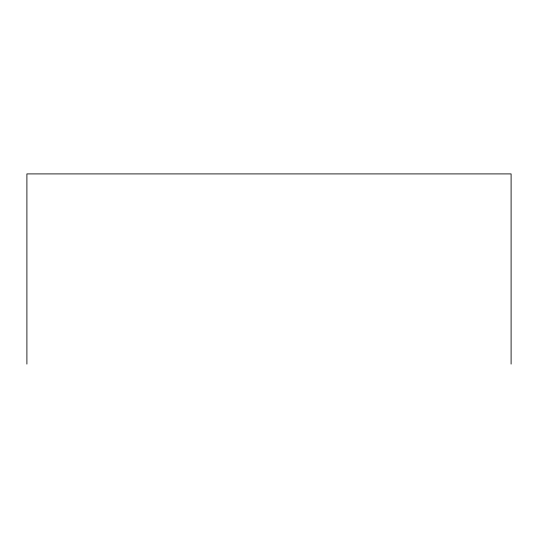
<?xml version="1.0" encoding="UTF-8"?>
<svg xmlns="http://www.w3.org/2000/svg" width="538" height="538" viewBox="0 0 538 538"><rect width="100%" height="100%" fill="white"/><g stroke="black" fill="none" stroke-linecap="round" stroke-linejoin="round"><path stroke-width="0.81" d="M511.1 364.091L511.1 173.909L26.9 173.909L26.9 364.091"/></g></svg>
